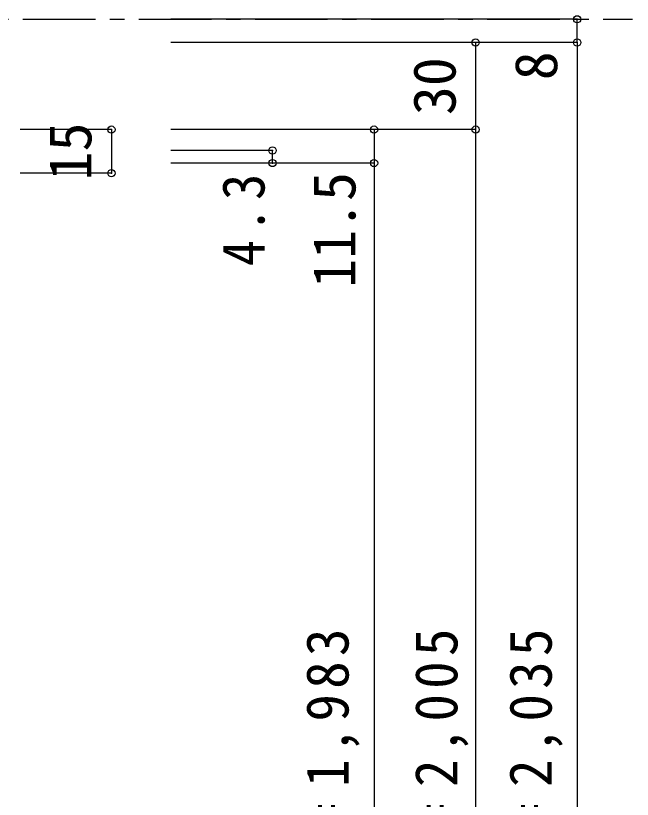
# Model space of a CAD drawing. Units: millimetres at full size, sheet at 1:5; details may follow other scales. Extents: x -973 to 977, y -718 to 696.
# Drawn here: x -640.8 to -428.3, y -321.2 to -51.2 of the extents above; entities that cross this region are included whole.
import ezdxf
from ezdxf.enums import TextEntityAlignment as Align

# ---------------------------------------------------------------- set-up
doc = ezdxf.new("R2010")
doc.units = ezdxf.units.MM
doc.header["$LTSCALE"] = 5
doc.header["$PDMODE"] = 32
doc.header["$PDSIZE"] = 2.5
doc.linetypes.add('CHAIN1', pattern=[8, 5, -1, 1, -1])
doc.layers.add('0-1_通り芯', color=4, linetype='CHAIN1')
doc.layers.add('0-B_寸法', color=7, linetype='Continuous')
doc.styles.add('ＭＳ ゴシック', font='')
doc.styles.get('ＭＳ ゴシック').set_extended_font_data('MS Gothic')

msp = doc.modelspace()

# ---------------------------------------------------------------- linework, layer by layer
at = {"layer": '0-1_通り芯'}
msp.add_line((-878.333, -52.5), (-428.333, -52.5), dxfattribs=at)
at = {"layer": '0-B_寸法', "color": 4}
for p, q in [((-447.333, -52.5), (-587.333, -52.5)), ((-447.333, -60.5), (-447.333, -52.5)), ((-447.333, -60.5), (-587.333, -60.5)), ((-482.333, -60.5), (-482.333, -555.5)), ((-447.333, -60.5), (-447.333, -567.5)), ((-607.833, -90.5), (-639.333, -90.5)), ((-607.833, -90.5), (-607.833, -105.5)), ((-482.333, -90.5), (-587.333, -90.5)), ((-517.333, -90.5), (-517.333, -555.5)), ((-552.333, -97.7), (-587.333, -97.7)), ((-552.333, -102), (-552.333, -97.7)), ((-517.333, -102), (-587.333, -102)), ((-607.833, -105.5), (-639.333, -105.5))]:
    msp.add_line(p, q, dxfattribs=at)
at = {"layer": '0-B_寸法'}
for p in [(-447.333, -52.5), (-482.333, -60.5), (-447.333, -60.5), (-607.833, -90.5), (-517.333, -90.5), (-482.333, -90.5), (-552.333, -97.7), (-552.333, -102), (-517.333, -102), (-607.833, -105.5)]:
    msp.add_point(p, dxfattribs=at)

# ---------------------------------------------------------------- texts
at = {"layer": '0-B_寸法', "style": 'ＭＳ ゴシック'}
for s, p in [('8', (-449.833, -73.5)), ('30', (-484.833, -85.5)), ('15', (-610.333, -108)), ('11.5', (-519.333, -145))]:
    msp.add_text(s, height=14.66, rotation=90, dxfattribs=at).set_placement(p, align=Align.BOTTOM_LEFT)
at = {"layer": '0-B_寸法', "char_height": 14.66, "attachment_point": 7, "rotation": 90, "style": 'ＭＳ ゴシック'}
for s, insert in [('\\T1.27;\\W0.9;4.3', (-554.833, -137.5)), ('\\T1.19;\\W0.95;ＤＨ＝1,983', (-522.333, -384.75)), ('\\T1.19;\\W0.95;枠内＝2,005', (-484.833, -384.75)), ('\\T1.19;\\W0.95;枠外＝2,035', (-452.333, -384.75))]:
    msp.add_mtext(s, dxfattribs=dict(at, insert=insert))

doc.saveas('drawing.dxf')
